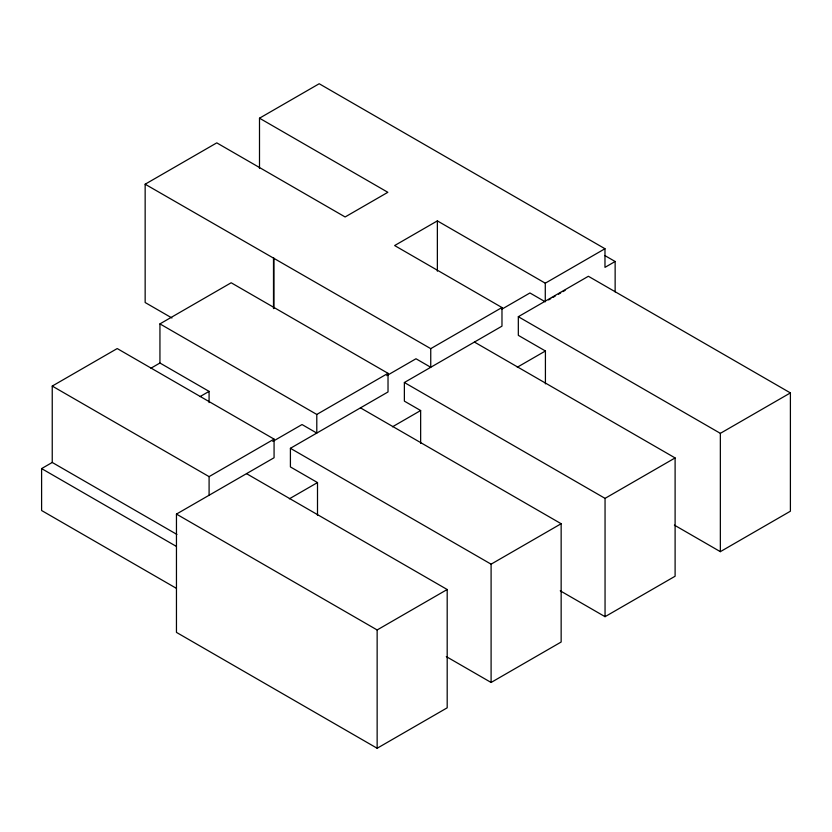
<?xml version="1.0" encoding="UTF-8"?>
<svg xmlns="http://www.w3.org/2000/svg" width="832" height="832" viewBox="0 0 832 832"><rect width="100%" height="100%" fill="white"/><g stroke="black" fill="none" stroke-linecap="round" stroke-linejoin="round"><path stroke-width="1.25" d="M171.933 317.99L145.153 302.526L145.153 184.215L216.778 142.865L345.124 216.965L387.847 192.306L259.501 118.196L259.501 168.501M259.501 118.196L319.197 83.741L604.978 248.737L604.978 267.363L615.139 261.498L615.139 291.928M176.914 534.435L52.239 462.457L52.239 386.069L117.218 348.556L274.071 439.109L274.071 457.746L176.457 514.093L176.457 632.393L377.146 748.259L447.19 707.814L447.19 589.514L246.511 473.647M209.082 402.563L209.082 391.383L159.942 363.012L159.942 323.887L231.171 282.766L388.024 373.318L388.024 391.955L290.41 448.302L290.41 466.929L317.502 482.57L317.502 515.486M145.153 184.215L430.747 348.65L501.977 307.528L501.977 326.154L404.373 382.512L404.373 401.138L420.649 410.53L420.649 443.446M150.946 368.202L159.942 363.012M604.978 248.737L545.282 283.192L437.362 220.886L394.638 245.554L501.977 307.528M176.394 588.338L41.6 510.515L41.6 468.593L52.239 462.457M200.086 396.573L209.082 391.383M52.239 386.069L209.092 476.632L274.071 439.109M159.942 323.887L316.794 414.45L388.024 373.318M272.792 441.428L302.026 424.549L316.794 433.077L316.794 414.45M386.755 375.638L415.99 358.758L430.747 367.286L430.747 348.65M501.831 309.192L529.942 292.968L545.282 301.829L545.282 283.192M545.418 383.895L545.418 350.99L518.326 335.348L518.326 316.711L588.38 276.276L790.4 392.912L790.4 511.212L720.346 551.658L674.378 525.117M548.59 299.915L550.794 298.646M552.999 297.378L555.204 296.098M558.501 294.195L560.706 292.916M562.91 291.647L565.115 290.378M392.496 426.785L420.649 410.53M289.359 498.815L317.502 482.57M517.275 367.234L545.418 350.99M176.457 514.093L377.146 629.959L447.19 589.514M290.41 448.302L491.098 564.169L561.153 523.723L561.153 642.023L491.098 682.469L446.295 656.604M404.373 382.512L605.051 498.368L675.106 457.933L675.106 576.233L605.051 616.678L560.258 590.814M518.326 316.711L720.346 433.347L790.4 392.912M605.01 255.653L615.139 261.498M474.427 342.066L675.106 457.933M360.464 407.857L561.153 523.723M41.6 468.593L176.394 546.416M720.346 433.347L720.346 551.658M605.051 498.368L605.051 616.678M491.098 564.169L491.098 682.469M437.362 220.886L437.362 271.19M377.146 629.959L377.146 748.259M273.894 258.097L273.894 308.402M273.499 258.326L273.499 308.62M209.092 476.632L209.092 495.258"/></g></svg>
